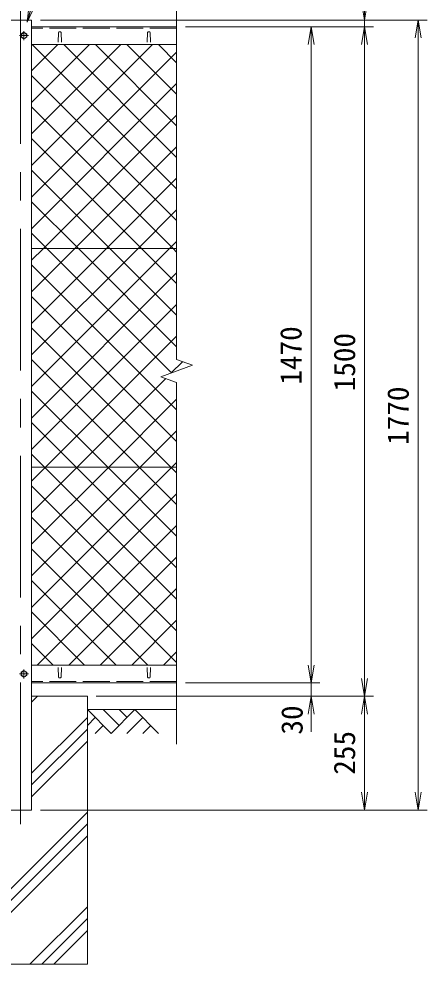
# Model space of a CAD drawing. Units: millimetres at full size. Extents: x -4200 to 4200, y -2970 to 2970.
# Drawn here: x -1605 to -690, y -1139 to 979 of the extents above; entities that cross this region are included whole.
import ezdxf
from ezdxf.enums import TextEntityAlignment as Align

# ---------------------------------------------------------------- set-up
doc = ezdxf.new("R2010")
doc.units = ezdxf.units.MM
doc.header["$LTSCALE"] = 10
doc.linetypes.add('DASHED', pattern=[7.5, 6, -1.5])
doc.linetypes.add('USER1', pattern=[50.8, 31.75, -6.35, 6.35, -6.35])
for name, color, linetype, lineweight in [('0-1_D-STR3', 3, 'Continuous', 13), ('0-2_D-BMK', 2, 'USER1', 13), ('0-3_D-STR1', 1, 'Continuous', 18), ('0-4_D-STR4', 7, 'Continuous', 18), ('0-5_D-BGD', 7, 'Continuous', 18), ('0-6_D-STR-DIM', 7, 'Continuous', 13), ('0-7_0', 7, 'Continuous', 18), ('0-8_D-DCR-HCH', 7, 'Continuous', 13), ('0-9_D-STR-TXT', 7, 'Continuous', 13), ('0-A_D-STR2', 7, 'Continuous', 13)]:
    doc.layers.add(name, color=color, linetype=linetype, lineweight=lineweight)
doc.styles.add('ＭＳ ゴシック', font='')
doc.styles.get('ＭＳ ゴシック').set_extended_font_data('MS Gothic')

# ---------------------------------------------------------------- blocks, each defined once
blk = doc.blocks.new('_Open')
at = {"layer": '0-7_0'}
blk.add_line((-10, 1.667), (0, 0), dxfattribs=at)
blk.add_lwpolyline([(-10, -1.667), (0, 0), (-10, 0)], dxfattribs=at)

msp = doc.modelspace()

# ---------------------------------------------------------------- linework, layer by layer
at = {"layer": '0-1_D-STR3'}
for p, q in [((-1251.55, 464.62), (-1576.55, 464.62)), ((-1251.55, -25.38), (-1576.55, -25.38))]:
    msp.add_line(p, q, dxfattribs=at)
for points in [[(-1587.05, 945.12), (-1593.55, 948.87), (-1600.05, 945.12), (-1600.05, 937.61), (-1593.55, 933.86), (-1587.05, 937.61)], [(-1587.05, -484.88), (-1593.55, -481.13), (-1600.05, -484.88), (-1600.05, -492.39), (-1593.55, -496.14), (-1587.05, -492.39)]]:
    msp.add_lwpolyline(points, close=True, dxfattribs=at)
for centre in [(-1593.55, 941.37), (-1593.55, -488.63)]:
    msp.add_circle(centre, 6.25, dxfattribs=at)
at = {"layer": '0-2_D-BMK'}
for p, q in [((-1601.55, 1016.37), (-1601.55, -833.63)), ((-1583.55, 941.37), (-1603.55, 941.37)), ((-1593.55, 951.37), (-1593.55, 931.37)), ((-1593.55, -478.63), (-1593.55, -498.63)), ((-1583.55, -488.63), (-1603.55, -488.63))]:
    msp.add_line(p, q, dxfattribs=at)
at = {"layer": '0-3_D-STR1'}
for p, q in [((-1576.55, 976.37), (-1576.55, -793.63)), ((-1251.55, 961.37), (-1576.55, 961.37)), ((-1516.55, 948.24), (-1517.3, 926.74)), ((-1510.55, 948.24), (-1509.8, 926.74)), ((-1316.55, 948.24), (-1317.3, 926.74)), ((-1310.55, 948.24), (-1309.8, 926.74)), ((-1576.55, 921.37), (-1251.55, 921.37)), ((-1576.55, -468.63), (-1251.55, -468.63)), ((-1516.55, -495.5), (-1517.3, -474)), ((-1510.55, -495.5), (-1509.8, -474)), ((-1316.55, -495.5), (-1317.3, -474)), ((-1310.55, -495.5), (-1309.8, -474)), ((-1251.55, -508.63), (-1576.55, -508.63))]:
    msp.add_line(p, q, dxfattribs=at)
at = {"layer": '0-3_D-STR1', "linetype": 'DASHED'}
for p, q in [((-1251.55, 958.37), (-1576.55, 958.37)), ((-1251.55, -505.63), (-1576.55, -505.63))]:
    msp.add_line(p, q, dxfattribs=at)
at = {"layer": '0-3_D-STR1'}
msp.add_lwpolyline([(-1576.55, -793.63), (-1626.55, -793.63), (-1626.55, 976.37), (-1576.55, 976.37)], dxfattribs=at)
for centre, start, end in [((-1513.55, 946.99), 22.61986, 157.38014), ((-1313.55, 946.99), 22.61986, 157.38014), ((-1513.55, -494.25), 202.61986, 337.38014), ((-1313.55, -494.25), 202.61986, 337.38014)]:
    msp.add_arc(centre, 3.25, start, end, dxfattribs=at)
at = {"layer": '0-4_D-STR4'}
for p, q in [((-1576.55, -538.63), (-1451.55, -538.63)), ((-1451.55, -538.63), (-1451.55, -1138.63)), ((-1751.55, -1138.63), (-1451.55, -1138.63))]:
    msp.add_line(p, q, dxfattribs=at)
at = {"layer": '0-5_D-BGD'}
msp.add_line((-1451.55, -568.63), (-1251.55, -568.63), dxfattribs=at)
at = {"layer": '0-6_D-STR-DIM'}
for p, q in [((-1251.55, 1025.82), (-1251.55, 215.59)), ((-1556.55, 976.37), (-810.5, 976.37)), ((-1556.55, 976.37), (-690.5, 976.37)), ((-830.5, 961.37), (-830.5, 976.37)), ((-710.5, -793.63), (-710.5, 976.37)), ((-1231.55, 961.37), (-930.5, 961.37)), ((-1231.55, 961.37), (-810.5, 961.37)), ((-1231.55, 961.37), (-810.5, 961.37)), ((-950.5, 961.37), (-950.5, -508.63)), ((-830.5, 961.37), (-830.5, -538.63)), ((-830.5, 921.37), (-830.5, 881.37)), ((-1216.31, 202.77), (-1251.55, 215.59)), ((-1286.78, 177.12), (-1216.31, 202.77)), ((-1251.55, 164.29), (-1286.78, 177.12)), ((-1251.55, 164.29), (-1251.55, -645.94)), ((-950.5, -468.63), (-950.5, -428.63)), ((-1231.55, -508.63), (-930.5, -508.63)), ((-1231.55, -508.63), (-930.5, -508.63)), ((-950.5, -508.63), (-950.5, -538.63)), ((-1431.55, -538.63), (-810.5, -538.63)), ((-1431.55, -538.63), (-930.5, -538.63)), ((-1431.55, -538.63), (-810.5, -538.63)), ((-830.5, -538.63), (-830.5, -793.63)), ((-950.5, -578.63), (-950.5, -618.63)), ((-1556.55, -793.63), (-810.5, -793.63)), ((-1556.55, -793.63), (-690.5, -793.63))]:
    msp.add_line(p, q, dxfattribs=at)
at = {"layer": '0-8_D-DCR-HCH'}
for p, q in [((-1576.55, -551.74), (-1563.44, -538.63)), ((-1398.33, -621.84), (-1451.55, -568.63)), ((-1380.6, -604.11), (-1416.07, -568.63)), ((-1345.12, -568.63), (-1398.33, -621.84)), ((-1362.77, -586.46), (-1380.6, -568.63)), ((-1345.12, -568.63), (-1291.91, -621.84)), ((-1576.55, -710.84), (-1451.55, -585.84)), ((-1433.81, -586.37), (-1451.55, -604.03)), ((-1327.38, -586.37), (-1363.02, -621.84)), ((-1576.55, -737.35), (-1451.55, -612.35)), ((-1416.07, -604.11), (-1433.89, -621.84)), ((-1309.65, -604.11), (-1327.47, -621.84)), ((-1576.55, -763.87), (-1451.55, -638.87)), ((-1751.55, -1097.97), (-1451.55, -797.97)), ((-1751.55, -1124.49), (-1451.55, -824.49)), ((-1739.18, -1138.63), (-1451.55, -851)), ((-1580.08, -1138.63), (-1451.55, -1010.1)), ((-1553.56, -1138.63), (-1451.55, -1036.62)), ((-1527.04, -1138.63), (-1451.55, -1063.14))]:
    msp.add_line(p, q, dxfattribs=at)
at = {"layer": '0-9_D-STR-TXT'}
msp.add_lwpolyline([(-1076.91, 1108.02), (-1547.88, 1108.02), (-1585.97, 973.75)], dxfattribs=at)
at = {"layer": '0-A_D-STR2'}
for p, q in [((-1576.55, 862.47), (-1517.65, 921.37)), ((-1576.55, 791.76), (-1446.94, 921.37)), ((-1576.55, 721.05), (-1376.23, 921.37)), ((-1576.55, 650.34), (-1305.52, 921.37)), ((-1251.55, 597.96), (-1574.95, 921.37)), ((-1251.55, 668.67), (-1504.24, 921.37)), ((-1251.55, 739.38), (-1433.53, 921.37)), ((-1251.55, 810.1), (-1362.82, 921.37)), ((-1251.55, 880.81), (-1292.11, 921.37)), ((-1576.55, 579.63), (-1251.55, 904.63)), ((-1251.55, 527.25), (-1576.55, 852.25)), ((-1576.55, 508.92), (-1251.55, 833.92)), ((-1259.62, 464.62), (-1576.55, 781.54)), ((-1550.14, 464.62), (-1251.55, 763.21)), ((-1330.33, 464.62), (-1576.55, 710.83)), ((-1479.43, 464.62), (-1251.55, 692.5)), ((-1401.04, 464.62), (-1576.55, 640.12)), ((-1408.72, 464.62), (-1251.55, 621.79)), ((-1471.75, 464.62), (-1576.55, 569.41)), ((-1338.01, 464.62), (-1251.55, 551.08)), ((-1267.3, 464.62), (-1251.55, 480.37)), ((-1576.55, 438.21), (-1550.14, 464.62)), ((-1576.55, 367.5), (-1479.43, 464.62)), ((-1576.55, 296.79), (-1408.72, 464.62)), ((-1576.55, 226.08), (-1338.01, 464.62)), ((-1576.55, 155.37), (-1267.3, 464.62)), ((-1251.55, 244.41), (-1471.75, 464.62)), ((-1251.55, 315.12), (-1401.04, 464.62)), ((-1251.55, 385.83), (-1330.33, 464.62)), ((-1251.55, 456.54), (-1259.62, 464.62)), ((-1251.55, 102.99), (-1576.55, 427.99)), ((-1576.55, 84.66), (-1251.55, 409.66)), ((-1251.55, 32.28), (-1576.55, 357.28)), ((-1576.55, 13.95), (-1251.55, 338.95)), ((-1264.6, -25.38), (-1576.55, 286.57)), ((-1335.31, -25.38), (-1576.55, 215.86)), ((-1263.47, 185.6), (-1238.3, 210.77)), ((-1406.02, -25.38), (-1576.55, 145.15)), ((-1403.74, -25.38), (-1251.55, 126.81)), ((-1476.73, -25.38), (-1576.55, 74.43)), ((-1333.03, -25.38), (-1251.55, 56.1)), ((-1547.44, -25.38), (-1576.55, 3.72)), ((-1262.32, -25.38), (-1251.55, -14.61)), ((-1576.55, -198.19), (-1403.74, -25.38)), ((-1576.55, -268.9), (-1333.03, -25.38)), ((-1576.55, -339.61), (-1262.32, -25.38)), ((-1251.55, -321.28), (-1547.44, -25.38)), ((-1251.55, -250.57), (-1476.73, -25.38)), ((-1251.55, -179.85), (-1406.02, -25.38)), ((-1251.55, -109.14), (-1335.31, -25.38)), ((-1251.55, -38.43), (-1264.6, -25.38)), ((-1251.55, -391.99), (-1576.55, -66.99)), ((-1576.55, -410.32), (-1251.55, -85.32)), ((-1251.55, -462.7), (-1576.55, -137.7)), ((-1564.15, -468.63), (-1251.55, -156.03)), ((-1316.32, -468.63), (-1576.55, -208.41)), ((-1493.44, -468.63), (-1251.55, -226.74)), ((-1387.03, -468.63), (-1576.55, -279.12)), ((-1422.73, -468.63), (-1251.55, -297.45)), ((-1457.74, -468.63), (-1576.55, -349.83)), ((-1352.02, -468.63), (-1251.55, -368.16)), ((-1528.45, -468.63), (-1576.55, -420.54)), ((-1281.31, -468.63), (-1251.55, -438.87))]:
    msp.add_line(p, q, dxfattribs=at)
for points in [[(-1263.45, 185.61), (-1542.46, 464.62), (-1576.55, 498.7)], [(-1576.55, -56.76), (-1545.16, -25.38), (-1251.55, 268.24)], [(-1576.55, -127.48), (-1474.45, -25.38), (-1275.91, 173.16)]]:
    msp.add_lwpolyline(points, dxfattribs=at)

# ---------------------------------------------------------------- block references
at = {"layer": '0-6_D-STR-DIM', "xscale": 4, "yscale": 4}
for p, rotation in [((-830.5, 976.37), 270), ((-710.5, 976.37), 90), ((-950.5, 961.37), 90), ((-830.5, 961.37), 90), ((-830.5, 961.37), 90), ((-950.5, -508.63), 270), ((-950.5, -508.63), 270), ((-830.5, -538.63), 270), ((-950.5, -538.63), 90), ((-830.5, -538.63), 90), ((-830.5, -793.63), 270), ((-710.5, -793.63), 270)]:
    msp.add_blockref('_Open', p, dxfattribs=dict(at, rotation=rotation))
at = {"layer": '0-9_D-STR-TXT', "xscale": 4, "yscale": 4, "rotation": 254.16392}
msp.add_blockref('_Open', (-1586.51, 971.82), dxfattribs=at)

# ---------------------------------------------------------------- texts
at = {"layer": '0-6_D-STR-DIM', "style": 'ＭＳ ゴシック'}
for s, p in [('1470', (-957.25, 159.45)), ('1500', (-837.25, 144.45)), ('1770', (-717.25, 24.45)), ('30', (-954.85, -624.53)), ('255', (-837.25, -714.5))]:
    msp.add_text(s, height=48.09, rotation=90, dxfattribs=at).set_placement(p, align=Align.BOTTOM_LEFT)

doc.saveas('drawing.dxf')
